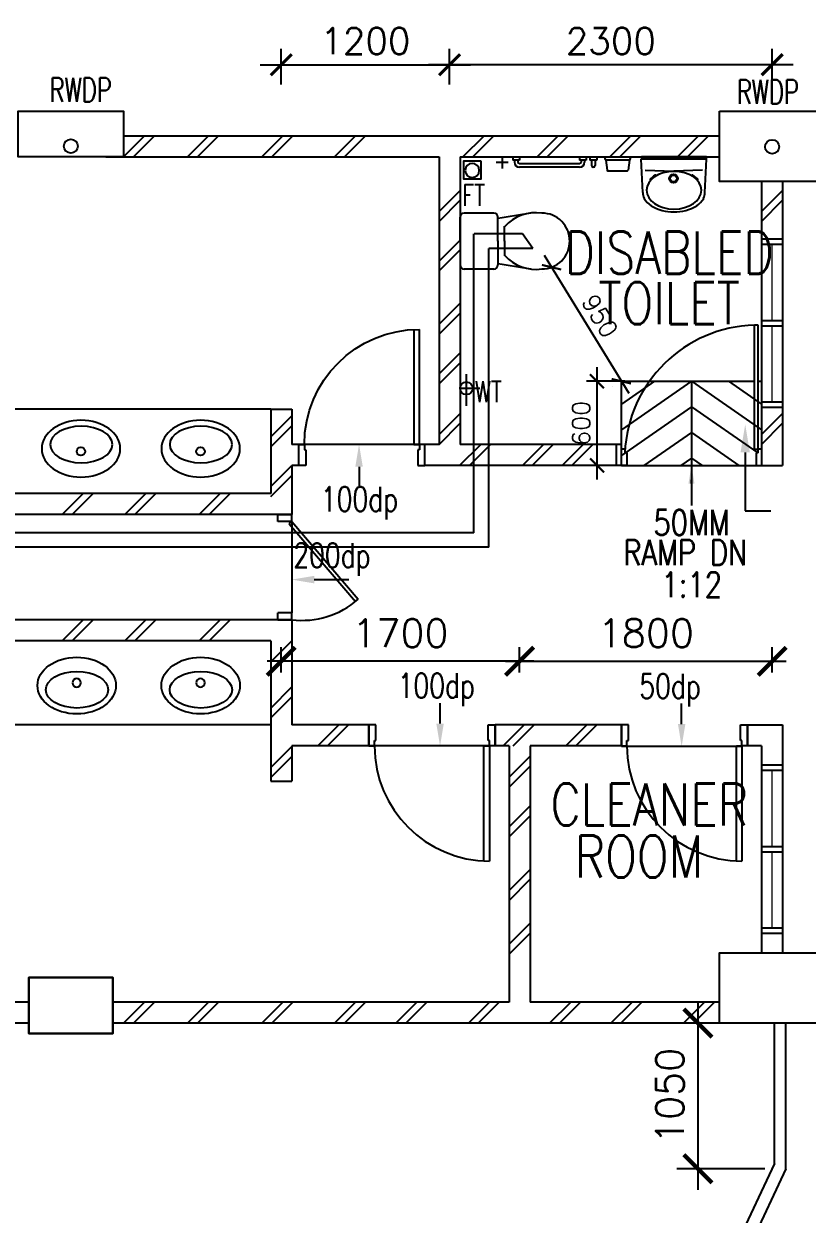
# Model space of a CAD drawing. Header units: feet. Extents: x 1407108 to 2957709, y -1501070 to -681589.
# Drawn here: x 1690625 to 1696210, y -792037 to -783551 of the extents above; entities that cross this region are included whole.
import ezdxf
from ezdxf.enums import TextEntityAlignment as Align

# ---------------------------------------------------------------- set-up
doc = ezdxf.new("R2010")
doc.units = ezdxf.units.FT
doc.header["$LTSCALE"] = 13
doc.header["$MEASUREMENT"] = 0
doc.linetypes.add('DIVIDE', pattern=[1.25, 0.5, -0.25, 0, -0.25, 0, -0.25])
doc.linetypes.add('HIDDEN', pattern=[0.375, 0.25, -0.125])
doc.layers.get('0').update_dxf_attribs({"linetype": 'CONTINUOUS'})
for name, color, linetype in [('BO', 7, 'CONTINUOUS'), ('COL', 3, 'CONTINUOUS'), ('COL-ENGR', 31, 'CONTINUOUS'), ('DIM', 7, 'CONTINUOUS'), ('DOOR', 5, 'CONTINUOUS'), ('DR', 7, 'CONTINUOUS'), ('DTEXT', 7, 'CONTINUOUS'), ('FIT', 5, 'CONTINUOUS'), ('H', 1, 'CONTINUOUS'), ('LINE', 7, 'CONTINUOUS'), ('partition', 7, 'CONTINUOUS'), ('PIPE', 5, 'DIVIDE'), ('RWDP', 145, 'CONTINUOUS'), ('SANI', 7, 'CONTINUOUS'), ('SP', 220, 'CONTINUOUS'), ('T25', 7, 'CONTINUOUS'), ('TEX', 2, 'CONTINUOUS'), ('txt', 7, 'CONTINUOUS'), ('VP', 100, 'CONTINUOUS'), ('WALL', 2, 'CONTINUOUS'), ('WIN', 5, 'CONTINUOUS')]:
    doc.layers.add(name, color=color, linetype=linetype)
doc.styles.add('ROMANS', font='romans')
doc.styles.get("Standard").update_dxf_attribs({"font": 'ROMANS.SHX'})
doc.dimstyles.new('STANDARD$0', dxfattribs={"dimscale": 0, "dimtxt": 8, "dimasz": 6, "dimexe": 1, "dimexo": 1, "dimgap": 3, "dimtad": 1, "dimdec": 0, "dimlfac": -1, "dimrnd": 1, "dimzin": 0, "dimdsep": 46, "dimtxsty": 'Standard', "dimcen": 0, "dimclrd": 5, "dimclre": 250, "dimadec": 0, "dimazin": 0, "dimtfac": 1, "dimtdec": 4, "dimtofl": 0, "dimtmove": 0, "dimatfit": 3, "dimfxl": 1, "dimtolj": 1, "dimtzin": 0, "dimarcsym": 0})

# ---------------------------------------------------------------- blocks, each defined once
blk = doc.blocks.new('100FT')
at = {"layer": 'PIPE', "linetype": 'Continuous'}
blk.add_circle((0, 0), 50, dxfattribs=at)
blk = doc.blocks.new('A$C7CE3714C')
at = {"layer": 'FIT'}
blk.add_lwpolyline([(0, 0), (126, 0), (126, 126), (0, 126)], close=True, dxfattribs=at)
at = {"layer": 'FIT', "xscale": -1}
blk.add_blockref('100FT', (63, 65.7), dxfattribs=at)
blk = doc.blocks.new('DR-900-B')
at = {"layer": 'DR'}
for p, q in [((0, 900), (-150, 900)), ((-150, 900), (-150, 860)), ((-150, 860), (-110, 860)), ((-110, 860), (-110, 850)), ((-110, 850), (0, 850)), ((0, 850), (0, 900)), ((-150, 40), (-970, 40)), ((-969, 80), (-150, 80)), ((-150, 80), (-150, 40)), ((-150, 40), (-110, 40)), ((-150, 0), (-150, 40)), ((0, 0), (-150, 0)), ((-110, 50), (0, 50)), ((-110, 40), (-110, 50)), ((0, 50), (0, 0))]:
    blk.add_line(p, q, dxfattribs=at)
blk.add_arc((-150, 40), 820, 90, 180, dxfattribs=at)
blk = doc.blocks.new('WC-CAP-P')
for p, q in [((-84.1, 0), (-254.1, 0)), ((-85, 0), (85, 0)), ((-284.1, -240), (-284.1, -30)), ((115, -240), (115, -30)), ((-274.1, -317.5), (-274.1, -317.5)), ((-84.1, -270), (-254.1, -270)), ((-84.1, -317.5), (-189.6, -317.5)), ((-85, -270), (85, -270)), ((-85, -317.5), (20.5, -317.5)), ((105, -317.5), (105, -317.5))]:
    blk.add_line(p, q)
for centre, radius, start, end in [((-254.1, -30), 30, 90, 180), ((85, -30), 30, 0, 90), ((-254.1, -240), 30, 180, 270), ((85, -240), 30, 270, 0), ((10.3, -540), 296.7, 131.76878, 188.34412), ((23685.1, -4344.3), 24273.9, 170.33681, 170.89893), ((-179.4, -540), 296.7, 351.65588, 48.23122), ((-23854.2, -4344.3), 24273.9, 9.10107, 9.66319), ((-85.8, -584.8), 197.4, 179.51694, 271.02679), ((-83.3, -584.8), 197.4, 268.97321, 0.48306)]:
    blk.add_arc(centre, radius, start, end)
blk = doc.blocks.new('_ARCHTICK')
at = {"color": 0, "linetype": 'ByBlock', "const_width": 0.15}
blk.add_lwpolyline([(-0.5, -0.5), (0.5, 0.5)], dxfattribs=at)
blk = doc.blocks.new('*D559')
at = {"layer": 'BO', "color": 7, "lineweight": -2, "transparency": 16777216}
for p, q in [((1694711.7, -786799.1), (1694711.7, -785999.1)), ((1694910.2, -786099.1), (1694636.7, -786099.1)), ((1694910.2, -786699.1), (1694636.7, -786699.1))]:
    blk.add_line(p, q, dxfattribs=at)
at = {"layer": 'BO', "color": 7, "lineweight": -2, "transparency": 16777216, "xscale": 100, "yscale": 100, "zscale": 100}
for p, rotation in [((1694711.7, -786099.1), 90), ((1694711.7, -786699.1), 270)]:
    blk.add_blockref('_ARCHTICK', p, dxfattribs=dict(at, rotation=rotation))
at = {"layer": 'BO', "color": 7, "transparency": 16777216, "insert": (1694599.2, -786399.1), "char_height": 125, "attachment_point": 5, "rotation": 90, "style": 'ROMANS'}
blk.add_mtext('\\A1;600', dxfattribs=at)
blk = doc.blocks.new('ELLIPSE')
blk.add_circle((0.5, 0.5), 0.5)
blk = doc.blocks.new('P', base_point=(9.169, 7.42))
for radius in [0.0407, 0.0315]:
    blk.add_circle((9.166, 7.418), radius)
blk = doc.blocks.new('BASIN-2')
for p, q in [((310, 0), (-310, 0)), ((-295, -314), (-310, 0)), ((-273, -104), (0, -114)), ((273, -104), (0, -114)), ((295, -314), (310, 0))]:
    blk.add_line(p, q)
for centre, radius, start, end in [((-23, -400), 294, 122.1574, 135.5873), ((-176, -156), 5.79, 327.2315, 125.5458), ((176, -156), 5.79, 54.4542, 212.7685), ((23, -400), 294, 44.4127, 57.8426), ((-163, -315), 132, 179.4957, 205.0103), ((163, -315), 132, 334.9897, 0.5043), ((-102, -268), 208, 209.5959, 236.4372), ((-7, -98), 402, 238.6027, 271.0363), ((7, -98), 402, 268.9637, 301.3973), ((102, -268), 208, 303.5628, 330.4041)]:
    blk.add_arc(centre, radius, start, end)
for name, p, xscale, yscale, zscale in [('ELLIPSE', (261, -473), -521.326566894229, 358.7639225105095, 521.3265668942295), ('P', (0, -180), 1000, 1000, 1000)]:
    blk.add_blockref(name, p, dxfattribs=dict(xscale=xscale, yscale=yscale, zscale=zscale))
blk = doc.blocks.new('*D551')
at = {"layer": 'DIM', "color": 7, "lineweight": -2, "transparency": 16777216}
for p, q in [((1693660.2, -783983.1), (1693660.2, -783730.4)), ((1695960.2, -783983.1), (1695960.2, -783730.4)), ((1696110.2, -783842.9), (1693510.2, -783842.9))]:
    blk.add_line(p, q, dxfattribs=at)
at = {"layer": 'DIM', "color": 7, "lineweight": -2, "transparency": 16777216, "xscale": 150, "yscale": 150, "zscale": 150, "rotation": 180}
blk.add_blockref('_ARCHTICK', (1693660.2, -783842.9), dxfattribs=at)
at = {"layer": 'DIM', "color": 7, "lineweight": -2, "transparency": 16777216, "xscale": 150, "yscale": 150, "zscale": 150}
blk.add_blockref('_ARCHTICK', (1695960.2, -783842.9), dxfattribs=at)
at = {"layer": 'DIM', "color": 7, "transparency": 16777216, "insert": (1694810.2, -783674.2), "char_height": 187.5, "attachment_point": 5, "style": 'ROMANS'}
blk.add_mtext('\\A1;2300', dxfattribs=at)
blk = doc.blocks.new('*D552')
at = {"layer": 'BO', "color": 7, "lineweight": -2, "transparency": 16777216}
for p, q in [((1694335.4, -785201), (1694937.4, -786184.4)), ((1694323.7, -785325.4), (1694323.7, -785325.4)), ((1694821.3, -786138.3), (1694821.3, -786138.3))]:
    blk.add_line(p, q, dxfattribs=at)
at = {"layer": 'BO', "color": 7, "lineweight": -2, "transparency": 16777216, "xscale": 100, "yscale": 100, "zscale": 100}
for p, rotation in [((1694387.7, -785286.3), 121.4733146177506), ((1694885.2, -786099.1), 301.4733146177506)]:
    blk.add_blockref('_ARCHTICK', p, dxfattribs=dict(at, rotation=rotation))
at = {"layer": 'BO', "color": 7, "transparency": 16777216, "insert": (1694732.4, -785634), "char_height": 125, "attachment_point": 5, "rotation": 301.47331, "style": 'ROMANS'}
blk.add_mtext('\\A1;950', dxfattribs=at)
blk = doc.blocks.new('BASIN-01')
blk.add_circle((0, 0), 30.3)
for p, xscale, yscale, zscale in [((279.3, -221.4), -559.6811780125836, 404.3346891934725, 559.6811780125837), ((220.2, -179.2), -444.6356025322193, 259.9294430529471, 444.6356025322195)]:
    blk.add_blockref('ELLIPSE', p, dxfattribs=dict(xscale=xscale, yscale=yscale, zscale=zscale))
blk = doc.blocks.new('*D553')
at = {"layer": 'DIM', "color": 7, "lineweight": -2, "transparency": 16777216}
for p, q in [((1692460.2, -783983.1), (1692460.2, -783730.4)), ((1693660.2, -783983.1), (1693660.2, -783730.4)), ((1692310.2, -783842.9), (1693810.2, -783842.9))]:
    blk.add_line(p, q, dxfattribs=at)
at = {"layer": 'DIM', "color": 7, "lineweight": -2, "transparency": 16777216, "xscale": 150, "yscale": 150, "zscale": 150, "rotation": 180}
blk.add_blockref('_ARCHTICK', (1692460.2, -783842.9), dxfattribs=at)
at = {"layer": 'DIM', "color": 7, "lineweight": -2, "transparency": 16777216, "xscale": 150, "yscale": 150, "zscale": 150}
blk.add_blockref('_ARCHTICK', (1693660.2, -783842.9), dxfattribs=at)
at = {"layer": 'DIM', "color": 7, "transparency": 16777216, "insert": (1693060.2, -783674.2), "char_height": 187.5, "attachment_point": 5, "style": 'ROMANS'}
blk.add_mtext('\\A1;1200', dxfattribs=at)
blk = doc.blocks.new('*D543')
at = {"color": 7, "lineweight": -2, "transparency": 16777216}
for p, q in [((1694160.2, -788175.3), (1694160.2, -787995.3)), ((1695960.2, -788175.3), (1695960.2, -787995.3)), ((1694060.2, -788095.3), (1696060.2, -788095.3))]:
    blk.add_line(p, q, dxfattribs=at)
at = {"color": 7, "lineweight": -2, "transparency": 16777216, "xscale": 200, "yscale": 200, "zscale": 200, "rotation": 180}
blk.add_blockref('_ARCHTICK', (1694160.2, -788095.3), dxfattribs=at)
at = {"color": 7, "lineweight": -2, "transparency": 16777216, "xscale": 200, "yscale": 200, "zscale": 200}
blk.add_blockref('_ARCHTICK', (1695960.2, -788095.3), dxfattribs=at)
at = {"color": 7, "transparency": 16777216, "insert": (1695060.2, -787895.3), "char_height": 200, "attachment_point": 5, "style": 'ROMANS'}
blk.add_mtext('\\A1;1800', dxfattribs=at)
blk = doc.blocks.new('*D544')
at = {"color": 7, "lineweight": -2, "transparency": 16777216}
for p, q in [((1692460.2, -788175.3), (1692460.2, -787995.3)), ((1694160.2, -788175.3), (1694160.2, -787995.3)), ((1694260.2, -788095.3), (1692360.2, -788095.3))]:
    blk.add_line(p, q, dxfattribs=at)
at = {"color": 7, "lineweight": -2, "transparency": 16777216, "xscale": 200, "yscale": 200, "zscale": 200, "rotation": 180}
blk.add_blockref('_ARCHTICK', (1692460.2, -788095.3), dxfattribs=at)
at = {"color": 7, "lineweight": -2, "transparency": 16777216, "xscale": 200, "yscale": 200, "zscale": 200}
blk.add_blockref('_ARCHTICK', (1694160.2, -788095.3), dxfattribs=at)
at = {"color": 7, "transparency": 16777216, "insert": (1693310.2, -787895.3), "char_height": 200, "attachment_point": 5, "style": 'ROMANS'}
blk.add_mtext('\\A1;1700', dxfattribs=at)
blk = doc.blocks.new('*D670')
at = {"layer": 'WALL', "color": 7, "linetype": 'Continuous', "lineweight": -2, "transparency": 16777216}
for p, q in [((1695431, -790524.1), (1695431, -791862.6)), ((1695908.3, -790674.1), (1695281, -790674.1)), ((1695908.3, -791712.6), (1695281, -791712.6))]:
    blk.add_line(p, q, dxfattribs=at)
at = {"layer": 'WALL', "color": 7, "linetype": 'Continuous', "lineweight": -2, "transparency": 16777216, "xscale": 200, "yscale": 200, "zscale": 200}
for p, rotation in [((1695431, -790674.1), 90), ((1695431, -791712.6), 270)]:
    blk.add_blockref('_ARCHTICK', p, dxfattribs=dict(at, rotation=rotation))
at = {"layer": 'WALL', "color": 7, "linetype": 'Continuous', "transparency": 16777216, "insert": (1695231, -791193.3), "char_height": 200, "attachment_point": 5, "rotation": 90, "style": 'ROMANS'}
blk.add_mtext('\\A1;1050', dxfattribs=at)

msp = doc.modelspace()

# ---------------------------------------------------------------- linework, layer by layer
at = {"linetype": 'Continuous'}
msp.add_line((1693735.2, -786149.1), (1693875.4, -786149.1), dxfattribs=at)
at = {"layer": 'COL'}
for points in [[(1691335.2, -784499.1), (1690585.2, -784499.1), (1690585.2, -784174.1), (1691335.2, -784174.1)], [(1695585.2, -784174.1), (1696335.2, -784174.1), (1696335.2, -784674.1), (1695585.2, -784674.1)], [(1696335.2, -790174.1), (1696335.2, -790674.1), (1695585.2, -790674.1), (1695585.2, -790174.1)], [(1690660.2, -790749.1), (1691260.2, -790749.1), (1691260.2, -790349.1), (1690660.2, -790349.1)]]:
    msp.add_lwpolyline(points, close=True, dxfattribs=at)
at = {"layer": 'COL-ENGR'}
msp.add_lwpolyline([(1691260.2, -790749.1), (1690660.2, -790749.1), (1690660.2, -790349.1), (1691260.2, -790349.1)], close=True, dxfattribs=at)
at = {"layer": 'DOOR'}
for p, q in [((1692435.2, -787099.1), (1692435.2, -787049.1)), ((1692435.2, -787049.1), (1692535.2, -787049.1)), ((1692535.2, -787099.1), (1692435.2, -787099.1)), ((1692515.9, -787115), (1692535.2, -787099.1)), ((1692535.2, -787099.1), (1692535.2, -787049.1)), ((1692535.2, -787099.1), (1693008.3, -787653.6)), ((1692535.6, -787099.1), (1692535.6, -787749.1)), ((1692515.9, -787115), (1692989.5, -787670.1)), ((1692535.6, -787749.1), (1692435.6, -787749.1)), ((1692435.6, -787799.1), (1692435.6, -787749.1)), ((1692535.6, -787799.1), (1692535.6, -787749.1)), ((1692435.6, -787799.1), (1692535.6, -787799.1))]:
    msp.add_line(p, q, dxfattribs=at)
msp.add_arc((1692609.9, -787199.8), 603.9, 262.93953, 311.27829, dxfattribs=at)
at = {"layer": 'DR', "color": 7}
for p, q in [((1695860.2, -785699.1), (1695835.2, -785699.1)), ((1695835.2, -786584.1), (1695835.2, -785699.1)), ((1695860.2, -786609.1), (1695860.2, -785699.1)), ((1694910.6, -786584.1), (1694885.2, -786584.1)), ((1694910.2, -786584.1), (1694910.2, -786609.1)), ((1695835.2, -786584.1), (1695860.2, -786584.1)), ((1695885.2, -786584.1), (1695860.2, -786584.1)), ((1694923.2, -786609.1), (1694910.2, -786609.1)), ((1694923.2, -786609.1), (1694923.2, -786699.1)), ((1695860.2, -786609.1), (1695847.2, -786609.1)), ((1695847.2, -786609.1), (1695847.2, -786699.1)), ((1694923.2, -786699.1), (1694885.2, -786699.1))]:
    msp.add_line(p, q, dxfattribs=at)
at = {"layer": 'DR', "linetype": 'Continuous', "ltscale": 10000}
for p, q in [((1693445.2, -786549.1), (1692585.2, -786549.1)), ((1693945.2, -788699.1), (1693085.2, -788699.1)), ((1695745.2, -788702.6), (1694885.2, -788702.6))]:
    msp.add_line(p, q, dxfattribs=at)
at = {"layer": 'DR', "color": 7}
msp.add_arc((1695861.7, -786651.1), 952.4, 91.59266, 177.47065, dxfattribs=at)
at = {"layer": 'DTEXT', "color": 5}
for p, q in [((1694773.5, -784524), (1694783.3, -784593.7)), ((1694943.2, -784524), (1694933.3, -784593.7))]:
    msp.add_line(p, q, dxfattribs=at)
for centre, radius, start, end in [((1694783.3, -784510.7), 16.5, 134.68563, 233.51246), ((1694933.3, -784510.7), 16.5, 306.48754, 45.31437), ((1694788.3, -784593), 5, 188.02773, 270), ((1694928.4, -784593), 5, 270, 351.97227)]:
    msp.add_arc(centre, radius, start, end, dxfattribs=at)
at = {"layer": 'H'}
for p, q in [((1691335.8, -784499.1), (1691485.8, -784349.1)), ((1691406.5, -784499.1), (1691556.5, -784349.1)), ((1691792.6, -784499.1), (1691942.6, -784349.1)), ((1691863.3, -784499.1), (1692013.3, -784349.1)), ((1692322.1, -784499.1), (1692472.1, -784349.1)), ((1692392.8, -784499.1), (1692542.8, -784349.1)), ((1692839.7, -784499.1), (1692989.7, -784349.1)), ((1692910.4, -784499.1), (1693060.4, -784349.1)), ((1693756, -784499.1), (1693906, -784349.1)), ((1693826.7, -784499.1), (1693976.7, -784349.1)), ((1694285.5, -784499.1), (1694435.5, -784349.1)), ((1694356.2, -784499.1), (1694506.2, -784349.1)), ((1694803.1, -784499.1), (1694953.1, -784349.1)), ((1694873.8, -784499.1), (1695023.8, -784349.1)), ((1695285.1, -784499.1), (1695435.1, -784349.1)), ((1695355.8, -784499.1), (1695505.8, -784349.1)), ((1693585.2, -784888.5), (1693735.2, -784738.5)), ((1693585.2, -784959.2), (1693735.2, -784809.2)), ((1695885.2, -784888.5), (1696035.2, -784738.5)), ((1695885.2, -784959.2), (1696035.2, -784809.2)), ((1693585.2, -785242.3), (1693735.2, -785092.3)), ((1693585.2, -785313), (1693735.2, -785163)), ((1693585.2, -785693.1), (1693735.2, -785543.1)), ((1693585.2, -785763.8), (1693735.2, -785613.8)), ((1693585.2, -786046.9), (1693735.2, -785896.9)), ((1693585.2, -786117.6), (1693735.2, -785967.6)), ((1692385.2, -786496), (1692535.2, -786346)), ((1693585.2, -786478.2), (1693735.2, -786328.2)), ((1695885.2, -786478.2), (1696035.2, -786328.2)), ((1692385.2, -786566.7), (1692535.2, -786416.7)), ((1693585.2, -786548.9), (1693735.2, -786398.9)), ((1695885.2, -786548.9), (1696035.2, -786398.9)), ((1693732.3, -786699.1), (1693882.3, -786549.1)), ((1693803, -786699.1), (1693953, -786549.1)), ((1694179.4, -786699.1), (1694329.4, -786549.1)), ((1694250.1, -786699.1), (1694400.1, -786549.1)), ((1694462.3, -786699.1), (1694612.3, -786549.1)), ((1694533.1, -786699.1), (1694683.1, -786549.1)), ((1692385.2, -786849.8), (1692535.2, -786699.8)), ((1692385.2, -786920.5), (1692535.2, -786770.5)), ((1690898.5, -787049.1), (1691048.5, -786899.1)), ((1690969.2, -787049.1), (1691119.2, -786899.1)), ((1691345.7, -787049.1), (1691495.7, -786899.1)), ((1691416.4, -787049.1), (1691566.4, -786899.1)), ((1691875.1, -787049.1), (1692025.1, -786899.1)), ((1691945.9, -787049.1), (1692095.9, -786899.1)), ((1690898.5, -787949.1), (1691048.5, -787799.1)), ((1690969.2, -787949.1), (1691119.2, -787799.1)), ((1691345.7, -787949.1), (1691495.7, -787799.1)), ((1691416.4, -787949.1), (1691566.4, -787799.1)), ((1691875.1, -787949.1), (1692025.1, -787799.1)), ((1691945.9, -787949.1), (1692095.9, -787799.1)), ((1692385.2, -788099.2), (1692535.2, -787949.2)), ((1692385.2, -788169.9), (1692535.2, -788019.9)), ((1692385.2, -788428.5), (1692535.2, -788278.5)), ((1692385.2, -788499.2), (1692535.2, -788349.2)), ((1692720.3, -788699.1), (1692870.3, -788549.1)), ((1692791, -788699.1), (1692941, -788549.1)), ((1694042.4, -788699.1), (1694192.4, -788549.1)), ((1694113.1, -788699.1), (1694263.1, -788549.1)), ((1694489.5, -788699.1), (1694639.5, -788549.1)), ((1694560.2, -788699.1), (1694710.2, -788549.1)), ((1692385.2, -788853), (1692535.2, -788703)), ((1692385.2, -788923.7), (1692535.2, -788773.7)), ((1694085.2, -788922.1), (1694235.2, -788772.1)), ((1694085.2, -788992.8), (1694235.2, -788842.8)), ((1694085.2, -789275.9), (1694235.2, -789125.9)), ((1694085.2, -789346.6), (1694235.2, -789196.6)), ((1694085.2, -789728.6), (1694235.2, -789578.6)), ((1694085.2, -789799.4), (1694235.2, -789649.4)), ((1694085.2, -790111.8), (1694235.2, -789961.8)), ((1694085.2, -790182.5), (1694235.2, -790032.5)), ((1691335.8, -790674.1), (1691485.8, -790524.1)), ((1691406.5, -790674.1), (1691556.5, -790524.1)), ((1691792.6, -790674.1), (1691942.6, -790524.1)), ((1691863.3, -790674.1), (1692013.3, -790524.1)), ((1692322.1, -790674.1), (1692472.1, -790524.1)), ((1692392.8, -790674.1), (1692542.8, -790524.1)), ((1692839.7, -790674.1), (1692989.7, -790524.1)), ((1692910.4, -790674.1), (1693060.4, -790524.1)), ((1693277, -790674.1), (1693427, -790524.1)), ((1693347.7, -790674.1), (1693497.7, -790524.1)), ((1693794.6, -790674.1), (1693944.6, -790524.1)), ((1693865.3, -790674.1), (1694015.3, -790524.1)), ((1694374, -790674.1), (1694524, -790524.1)), ((1694444.7, -790674.1), (1694594.7, -790524.1)), ((1694811.3, -790674.1), (1694961.3, -790524.1)), ((1694882, -790674.1), (1695032, -790524.1)), ((1695328.9, -790674.1), (1695478.9, -790524.1)), ((1695399.6, -790674.1), (1695549.6, -790524.1))]:
    msp.add_line(p, q, dxfattribs=at)
at = {"layer": 'LINE'}
msp.add_line((1693780.6, -786274.5), (1693780.6, -786048.8), dxfattribs=at)
at = {"layer": 'LINE', "color": 7, "linetype": 'Continuous'}
for p, q in [((1695768.4, -786606), (1695768.4, -787022.7)), ((1695768.4, -787022.7), (1695952, -787022.7))]:
    msp.add_line(p, q, dxfattribs=at)
at = {"layer": 'LINE', "color": 1}
for p, q in [((1695385.2, -786699.1), (1695385.2, -786984.5)), ((1695385.2, -786829.1), (1695385.2, -786802.1))]:
    msp.add_line(p, q, dxfattribs=at)
at = {"layer": 'LINE', "color": 2}
msp.add_lwpolyline([(1695028.2, -784514.7), (1695492.5, -784514.7), (1695492.5, -784499.1), (1695028.2, -784499.1)], close=True, dxfattribs=at)
at = {"layer": 'LINE'}
msp.add_circle((1693780.6, -786149.1), 45.3, dxfattribs=at)
at = {"layer": 'LINE', "color": 7, "linetype": 'Continuous'}
msp.add_solid([(1695735, -786606), (1695801.7, -786606), (1695768.4, -786406)], dxfattribs=at)
at = {"layer": 'LINE', "color": 1}
msp.add_solid([(1695406.9, -786829.1), (1695363.6, -786829.1), (1695385.2, -786699.1)], dxfattribs=at)
at = {"layer": 'partition'}
for p, q in [((1692385.2, -786299.1), (1688835.2, -786299.1)), ((1692385.2, -788549.1), (1689635.2, -788549.1)), ((1693085.2, -788699.1), (1693085.2, -788549.1)), ((1694885.2, -788699.1), (1694885.2, -788549.1)), ((1694885.2, -788549.1), (1694885.2, -788699.1)), ((1695976.4, -791674.1), (1695976.4, -790674.1)), ((1696058.3, -791712.6), (1696058.3, -790674.1)), ((1695976.4, -791674.1), (1694742.4, -794294.1)), ((1696058.3, -791712.6), (1691026.4, -802424.1))]:
    msp.add_line(p, q, dxfattribs=at)
at = {"layer": 'RWDP', "color": 142, "linetype": 'Continuous'}
for centre in [(1690960.2, -784423.2), (1695960.2, -784427.4)]:
    msp.add_circle(centre, 50, dxfattribs=at)
at = {"layer": 'SANI'}
for p, q in [((1694885.2, -786099.1), (1695835.2, -786099.1)), ((1694885.2, -786549.1), (1694885.2, -786099.1)), ((1695860.2, -786099.1), (1695885.2, -786099.1)), ((1694885.2, -786699.1), (1695885.2, -786699.1))]:
    msp.add_line(p, q, dxfattribs=at)
at = {"layer": 'SANI', "color": 8, "linetype": 'Continuous'}
for p, q in [((1695385.2, -786099.1), (1694885.2, -786445.9)), ((1695122.1, -786099.1), (1694885.2, -786263.4)), ((1695385.2, -786099.1), (1695385.2, -786699.1)), ((1695385.2, -786099.1), (1695885.2, -786445.9)), ((1695648.4, -786099.1), (1695885.2, -786263.4)), ((1695385.2, -786281.7), (1694885.2, -786628.5)), ((1695385.2, -786281.7), (1695857.3, -786609.1)), ((1695385.2, -786464.2), (1695046.6, -786699.1)), ((1695385.2, -786464.2), (1695723.8, -786699.1)), ((1695385.2, -786646.8), (1695309.8, -786699.1)), ((1695385.2, -786646.8), (1695460.7, -786699.1))]:
    msp.add_line(p, q, dxfattribs=at)
at = {"layer": 'SANI', "color": 1}
for p, q in [((1693015.2, -786709.1), (1693015.2, -786855.4)), ((1692695.6, -787513.1), (1692943.2, -787513.1)), ((1693592.7, -788539.1), (1693592.7, -788392.8)), ((1695315.2, -788542.6), (1695315.2, -788396.3))]:
    msp.add_line(p, q, dxfattribs=at)
for points in [[(1692988.6, -786709.1), (1693041.9, -786709.1), (1693015.2, -786549.1)], [(1692695.6, -787486.4), (1692695.6, -787539.7), (1692535.6, -787513.1)], [(1693619.3, -788539.1), (1693566, -788539.1), (1693592.7, -788699.1)], [(1695341.9, -788542.6), (1695288.6, -788542.6), (1695315.2, -788702.6)]]:
    msp.add_solid(points, dxfattribs=at)
at = {"layer": 'SP', "linetype": 'HIDDEN'}
msp.add_line((1694179.9, -785048.7), (1693834.6, -785048.7), dxfattribs=at)
at = {"layer": 'SP', "linetype": 'Continuous'}
msp.add_line((1693834.6, -787180.8), (1693834.6, -785048.7), dxfattribs=at)
at = {"layer": 'SP'}
msp.add_line((1693834.6, -787180.8), (1680207.9, -787180.8), dxfattribs=at)
at = {"layer": 'VP'}
for q in [(1694179.9, -785048.7), (1693939.7, -785153.9)]:
    msp.add_line((1694254.8, -785153.9), q, dxfattribs=at)
at = {"layer": 'VP', "linetype": 'HIDDEN'}
for q in [(1693939.7, -785153.9), (1680204.2, -787280.8)]:
    msp.add_line((1693939.7, -787280.8), q, dxfattribs=at)
at = {"layer": 'WALL'}
for p, q in [((1691335.8, -784349.1), (1695585.2, -784349.1)), ((1691210.2, -784499.1), (1693585.2, -784499.1)), ((1693585.2, -784499.1), (1693585.2, -786549.1)), ((1693735.2, -784499.1), (1693735.2, -786549.1)), ((1693735.2, -784499.1), (1695585.2, -784499.1)), ((1695885.2, -784674.1), (1695885.2, -785086.6)), ((1696035.2, -784674.1), (1696035.2, -785086.6)), ((1692385.2, -786299.1), (1692385.2, -786899.1)), ((1692385.2, -786299.1), (1692535.2, -786299.1)), ((1692535.2, -786299.1), (1692535.2, -786549.1)), ((1696035.2, -786286.6), (1695885.2, -786286.6)), ((1695885.2, -786286.6), (1695885.2, -786699.1)), ((1696035.2, -786286.6), (1696035.2, -786699.1)), ((1692585.2, -786549.1), (1692535.2, -786549.1)), ((1693585.2, -786549.1), (1693485.2, -786549.1)), ((1694847.7, -786549.1), (1693735.2, -786549.1)), ((1694885.2, -786549.1), (1694847.7, -786549.1)), ((1694847.7, -786549.1), (1694847.7, -786699.1)), ((1694885.2, -786699.1), (1694885.2, -786549.1)), ((1692585.2, -786699.1), (1692535.2, -786699.1)), ((1692535.2, -786699.1), (1692535.2, -787049.1)), ((1694847.7, -786699.1), (1693485.2, -786699.1)), ((1694885.2, -786699.1), (1694847.7, -786699.1)), ((1695885.2, -786699.1), (1696035.2, -786699.1)), ((1692385.2, -786899.1), (1680035.2, -786899.1)), ((1692535.2, -787049.1), (1679885.2, -787049.1)), ((1692535.2, -787799.1), (1679885.2, -787799.1)), ((1692535.2, -787799.1), (1692535.2, -788549.1)), ((1692385.2, -787949.1), (1684460.2, -787949.1)), ((1692385.2, -787949.1), (1692385.2, -788949.1)), ((1693085.2, -788549.1), (1692535.2, -788549.1)), ((1694885.2, -788549.1), (1693985.2, -788549.1)), ((1693985.2, -788699.1), (1693985.2, -788549.1)), ((1693985.2, -788549.1), (1693985.2, -788699.1)), ((1694885.2, -788549.1), (1694835.2, -788549.1)), ((1695785.2, -788699.1), (1695785.2, -788549.1)), ((1695785.2, -788549.1), (1696035.2, -788549.1)), ((1696035.2, -788549.1), (1696035.2, -788836.6)), ((1693085.2, -788699.1), (1692535.2, -788699.1)), ((1692535.2, -788699.1), (1692535.2, -788949.1)), ((1694085.2, -788699.1), (1693985.2, -788699.1)), ((1694085.2, -788699.1), (1694085.2, -790524.1)), ((1694885.2, -788699.1), (1694235.2, -788699.1)), ((1694235.2, -788699.1), (1694235.2, -790524.1)), ((1695885.2, -788699.1), (1695785.2, -788699.1)), ((1695885.2, -788699.1), (1695885.2, -788836.6)), ((1692385.2, -788949.1), (1692535.2, -788949.1)), ((1696035.2, -790036.6), (1695885.2, -790036.6)), ((1695885.2, -790036.6), (1695885.2, -790174.1)), ((1696035.2, -790036.6), (1696035.2, -790174.1)), ((1690660.2, -790524.1), (1686335.2, -790524.1)), ((1694085.2, -790524.1), (1691260.2, -790524.1)), ((1695585.2, -790524.1), (1694235.2, -790524.1)), ((1690660.2, -790674.1), (1686335.2, -790674.1)), ((1695585.2, -790674.1), (1691260.2, -790674.1))]:
    msp.add_line(p, q, dxfattribs=at)
at = {"layer": 'WALL', "color": 7}
for p, q in [((1694078, -784540.9), (1693992.5, -784540.9)), ((1694035.2, -784499.5), (1694035.2, -784582.3))]:
    msp.add_line(p, q, dxfattribs=at)
at = {"layer": 'WALL', "color": 5}
for p, q in [((1694110.7, -784499.1), (1694110.7, -784524.1)), ((1694122.7, -784524.1), (1694122.7, -784537.1)), ((1694147.7, -784524.1), (1694147.7, -784537.1)), ((1694159.7, -784499.1), (1694159.7, -784524.1)), ((1694585.7, -784499.1), (1694585.7, -784524.1)), ((1694597.7, -784524.1), (1694597.7, -784537.1)), ((1694622.7, -784524.1), (1694622.7, -784537.1)), ((1694634.7, -784499.1), (1694634.7, -784524.1)), ((1694660.7, -784499.1), (1694660.7, -784524.1)), ((1694672.7, -784524.1), (1694672.7, -784562.1)), ((1694697.7, -784524.1), (1694697.7, -784562.1)), ((1694709.7, -784499.1), (1694709.7, -784524.1)), ((1694943.1, -784524), (1694773.5, -784524)), ((1694788.3, -784598), (1694928.4, -784598))]:
    msp.add_line(p, q, dxfattribs=at)
at = {"layer": 'WALL', "color": 5, "linetype": 'Continuous'}
for p, q in [((1694159.7, -784524.1), (1694110.7, -784524.1)), ((1694585.7, -784549.1), (1694159.7, -784549.1)), ((1694634.7, -784524.1), (1694585.7, -784524.1)), ((1694709.7, -784524.1), (1694660.7, -784524.1)), ((1694585.8, -784574.1), (1694159.6, -784574.1)), ((1694685.7, -784574.1), (1694684.7, -784574.1))]:
    msp.add_line(p, q, dxfattribs=at)
for centre, radius, start, end in [((1694159.7, -784537.1), 37, 180, 270), ((1694159.7, -784537.1), 12, 180, 270), ((1694585.7, -784537.1), 37, 270, 0), ((1694585.7, -784537.1), 12, 270, 0), ((1694684.7, -784562.1), 12, 180, 270), ((1694685.7, -784562.1), 12, 270.00262, 0)]:
    msp.add_arc(centre, radius, start, end, dxfattribs=at)
at = {"layer": 'WIN'}
for p, q in [((1695885.2, -785086.6), (1695885.2, -786286.6)), ((1696035.2, -785086.6), (1695885.2, -785086.6)), ((1696035.2, -785124.6), (1695885.2, -785124.6)), ((1696035.2, -785086.6), (1696035.2, -786286.6)), ((1696035.2, -785667.6), (1695885.2, -785667.6)), ((1696035.2, -785705.6), (1695885.2, -785705.6)), ((1696035.2, -786248.6), (1695885.2, -786248.6)), ((1695885.2, -788836.6), (1695885.2, -790036.6)), ((1696035.2, -788836.6), (1695885.2, -788836.6)), ((1696035.2, -788874.6), (1695885.2, -788874.6)), ((1696035.2, -788836.6), (1696035.2, -790036.6)), ((1696035.2, -789417.6), (1695885.2, -789417.6)), ((1696035.2, -789455.6), (1695885.2, -789455.6)), ((1696035.2, -789998.6), (1695885.2, -789998.6))]:
    msp.add_line(p, q, dxfattribs=at)
at = {"layer": 'WIN', "const_width": 10, "flags": 128}
for points in [[(1695960.2, -785124.6), (1695960.2, -785667.6)], [(1695960.2, -785705.6), (1695960.2, -786248.6)], [(1695960.2, -788874.6), (1695960.2, -789417.6)], [(1695960.2, -789455.6), (1695960.2, -789998.6)]]:
    msp.add_lwpolyline(points, dxfattribs=at)

# ---------------------------------------------------------------- block references
at = {"layer": 'SANI', "linetype": 'Continuous', "extrusion": (0, 0, -1), "xscale": -0.75, "yscale": 0.75, "zscale": -0.75}
msp.add_blockref('BASIN-2', (-1695260, -784517.2), dxfattribs=at)
at = {"layer": 'SANI'}
for name, p, rotation in [('WC-CAP-P', (1693735.2, -785015), 90), ('BASIN-01', (1691032.2, -786599.1), 180), ('BASIN-01', (1691885.2, -786599.1), 180)]:
    msp.add_blockref(name, p, dxfattribs=dict(at, rotation=rotation))
at = {"layer": 'SANI', "xscale": -1}
for p in [(1691001.9, -788249.1), (1691885.2, -788249.1)]:
    msp.add_blockref('BASIN-01', p, dxfattribs=at)
at = {"layer": 'T25', "rotation": 180}
msp.add_blockref('A$C7CE3714C', (1693885.3, -784530.3), dxfattribs=at)
msp.add_blockref('A$C7CE3714C', (1693885.3, -784530.3), dxfattribs=at)
at = {"layer": 'WALL', "linetype": 'Continuous', "xscale": -1, "rotation": 90}
msp.add_blockref('DR-900-B', (1693485.2, -786699.1), dxfattribs=at)
at = {"layer": 'WALL', "linetype": 'Continuous', "rotation": 90}
for p in [(1693985.2, -788549.1), (1695785.2, -788549.1)]:
    msp.add_blockref('DR-900-B', p, dxfattribs=at)

# ---------------------------------------------------------------- texts
at = {"layer": 'RWDP', "color": 142, "style": 'ROMANS', "width": 0.7}
for p in [(1690809, -784106.8), (1695708.9, -784121.4)]:
    msp.add_text('RWDP', height=170, dxfattribs=at).set_placement(p)
at = {"layer": 'SANI', "style": 'ROMANS', "width": 0.8}
for s, p in [('50MM', (1695113.9, -787196.4)), ('RAMP DN', (1694899, -787410.5)), ('1:12', (1695171, -787639.4))]:
    msp.add_text(s, height=180, dxfattribs=at).set_placement(p)
at = {"layer": 'TEX', "color": 7, "ltscale": 0.5, "style": 'ROMANS', "width": 0.75}
for s, height, p in [('FT', 150, (1693749.4, -784847.7)), ('WT', 150, (1693840.1, -786249.3)), ('100dp', 175, (1692743.3, -787026.7)), ('200dp', 175, (1692546.6, -787427.2)), ('100dp', 175, (1693290.7, -788356)), ('50dp', 175, (1695013.3, -788359.5))]:
    msp.add_text(s, height=height, dxfattribs=at).set_placement(p)
at = {"layer": 'txt', "color": 3, "ltscale": 10, "style": 'ROMANS', "width": 0.8}
for s, p in [('DISABLED', (1695226.1, -785182.4, 3887.4)), ('TOILET', (1695226.1, -785543, 3887.4)), ('CLEANER', (1695084.5, -789115.8, 3887.4)), ('ROOM', (1695011.6, -789486.8, 3887.4))]:
    msp.add_text(s, height=300, dxfattribs=at).set_placement(p, align=Align.MIDDLE)

# ---------------------------------------------------------------- dimensions: what is measured, and where the dimension line sits
at = {"color": 7}
dim = msp.add_linear_dim(base=(1692460.2, -788095.3), p1=(1694160.2, -788275.3), p2=(1692460.2, -788275.3), angle=180, dimstyle='STANDARD$0', override={"dimscale": 100, "dimtxt": 2, "dimasz": 2, "dimgap": 1, "dimtxsty": 'ROMANS', "dimblk": 'ARCHTICK', "dimdle": 1, "dimclrd": 7, "dimclre": 7, "dimclrt": 7, "dimtdec": 0, "dimtmove": 2}, dxfattribs=at)
dim.commit()
dim.dimension.update_dxf_attribs({"geometry": '*D544', "text_midpoint": (1693310.2, -787895.3)})
dim = msp.add_linear_dim(base=(1695960.2, -788095.3), p1=(1694160.2, -788275.3), p2=(1695960.2, -788275.3), dimstyle='STANDARD$0', override={"dimscale": 100, "dimtxt": 2, "dimasz": 2, "dimgap": 1, "dimtxsty": 'ROMANS', "dimblk": 'ARCHTICK', "dimdle": 1, "dimclrd": 7, "dimclre": 7, "dimclrt": 7, "dimtdec": 0, "dimtmove": 2}, dxfattribs=at)
dim.commit()
dim.dimension.update_dxf_attribs({"geometry": '*D543', "text_midpoint": (1695060.2, -787895.3)})
at = {"layer": 'BO'}
dim = msp.add_aligned_dim(p1=(1694387.7, -785286.3), p2=(1694885.2, -786099.1), distance=0, text='950', dimstyle='STANDARD$0', override={"dimscale": 50, "dimtxt": 2.5, "dimasz": 2, "dimexe": 1.5, "dimexo": 1.5, "dimgap": 1, "dimzin": 1, "dimtxsty": 'ROMANS', "dimblk": 'ARCHTICK', "dimdle": 2, "dimclrd": 7, "dimclre": 7, "dimclrt": 7, "dimtdec": 0, "dimtmove": 2, "dimtzin": 1}, dxfattribs=at)
dim.commit()
dim.dimension.update_dxf_attribs({"geometry": '*D552', "text_midpoint": (1694732.4, -785634)})
dim = msp.add_aligned_dim(p1=(1694985.2, -786699.1), p2=(1694985.2, -786099.1), distance=273.6, dimstyle='STANDARD$0', override={"dimscale": 50, "dimtxt": 2.5, "dimasz": 2, "dimexe": 1.5, "dimexo": 1.5, "dimgap": 1, "dimzin": 1, "dimtxsty": 'ROMANS', "dimblk": 'ARCHTICK', "dimdle": 2, "dimclrd": 7, "dimclre": 7, "dimclrt": 7, "dimtdec": 0, "dimtmove": 2, "dimtzin": 1}, dxfattribs=at)
dim.commit()
dim.dimension.update_dxf_attribs({"geometry": '*D559', "text_midpoint": (1694599.2, -786399.1)})
at = {"layer": 'DIM'}
for p1, distance, picture, middle in [((1692460.2, -784095.6), 252.6, '*D553', (1693060.2, -783674.2)), ((1695960.2, -784095.6), -252.6, '*D551', (1694810.2, -783674.2))]:
    dim = msp.add_aligned_dim(p1=p1, p2=(1693660.2, -784095.6), distance=distance, dimstyle='STANDARD$0', override={"dimscale": 75, "dimtxt": 2.5, "dimasz": 2, "dimexe": 1.5, "dimexo": 1.5, "dimgap": 1, "dimzin": 1, "dimtxsty": 'ROMANS', "dimblk": 'ARCHTICK', "dimdle": 2, "dimclrd": 7, "dimclre": 7, "dimclrt": 7, "dimtdec": 0, "dimtmove": 2, "dimtzin": 1}, dxfattribs=at)
    dim.commit()
    dim.dimension.update_dxf_attribs({"geometry": picture, "text_midpoint": middle})
at = {"layer": 'WALL', "color": 7, "linetype": 'Continuous'}
dim = msp.add_linear_dim(base=(1695431, -791712.6), p1=(1696058.3, -790674.1), p2=(1696058.3, -791712.6), angle=90, text='1050', dimstyle='STANDARD$0', override={"dimscale": 100, "dimtxt": 2, "dimasz": 2, "dimexe": 1.5, "dimexo": 1.5, "dimgap": 1, "dimtxsty": 'ROMANS', "dimblk": 'ARCHTICK', "dimdle": 1.5, "dimclrd": 7, "dimclre": 7, "dimclrt": 7, "dimtdec": 0, "dimtmove": 2}, dxfattribs=at)
dim.commit()
dim.dimension.update_dxf_attribs({"geometry": '*D670', "text_midpoint": (1695231, -791193.3)})

doc.saveas('drawing.dxf')
